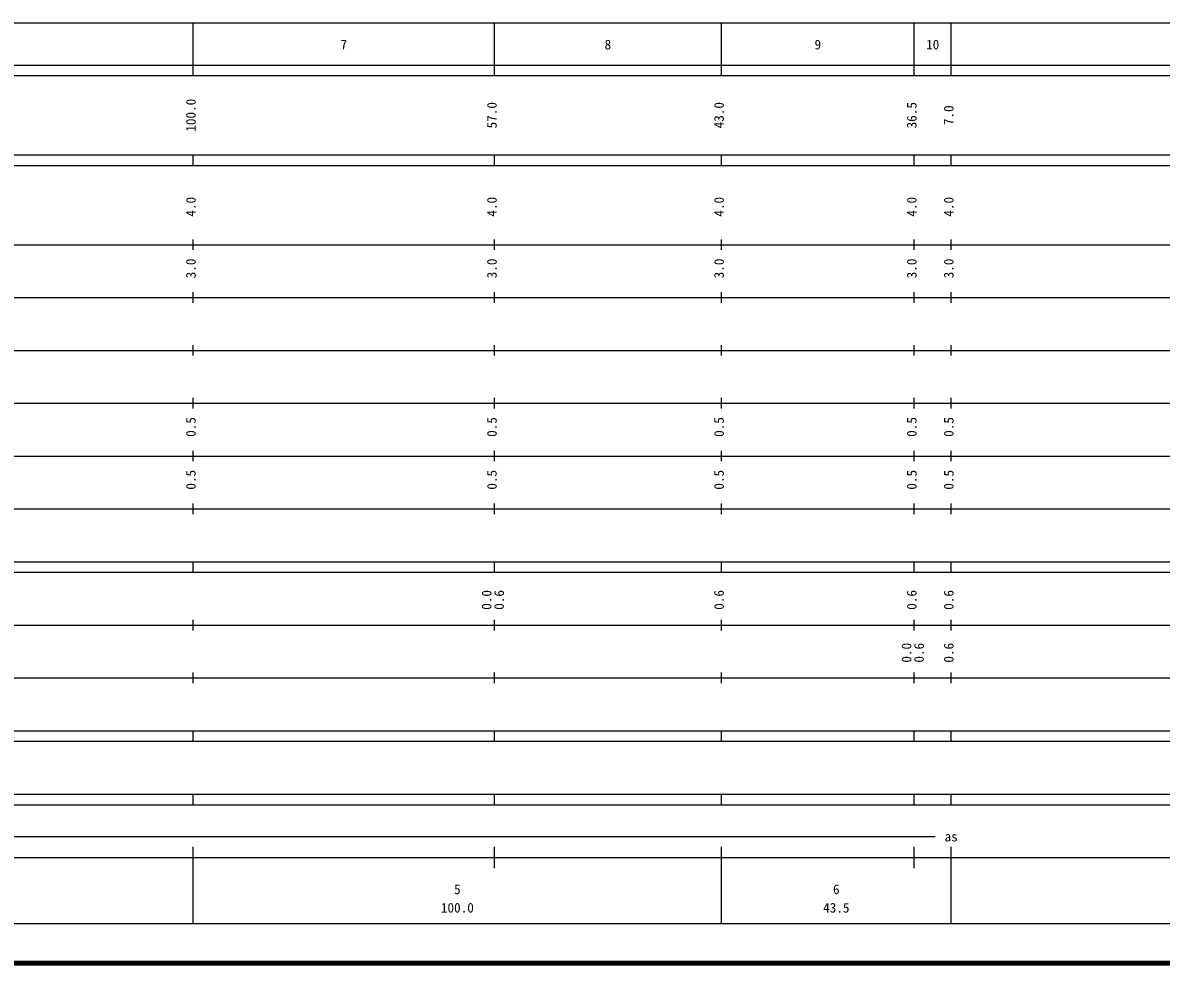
# Model space of a CAD drawing. Units: millimetres on the paper, enlarged 1000 times. Extents: x 40000 to 680000, y 20000 to 380000.
# Drawn here: x 235706 to 451277, y 20000 to 198000 of the extents above; entities that cross this region are included whole.
import ezdxf
from ezdxf.enums import TextEntityAlignment as Align

# ---------------------------------------------------------------- set-up
doc = ezdxf.new("R2010")
doc.units = ezdxf.units.MM
doc.header["$LTSCALE"] = 1000
doc.layers.add('M-TTL', color=2, linetype='Continuous', lineweight=140)
doc.layers.add('M-TTL-BAND', color=7, linetype='Continuous', lineweight=25)
doc.styles.add('ＭＳ ゴシック', font='')
doc.styles.get('ＭＳ ゴシック').set_extended_font_data('MS Gothic')

msp = doc.modelspace()

# ---------------------------------------------------------------- linework, layer by layer
at = {"layer": 'M-TTL'}
msp.add_line((40000, 20000), (680000, 20000), dxfattribs=at)
at = {"layer": 'M-TTL-BAND'}
for p, q in [((68000, 198000), (579000, 198000)), ((268000, 188000), (268000, 198000)), ((325000, 188000), (325000, 198000)), ((368000, 188000), (368000, 198000)), ((404500, 188000), (404500, 198000)), ((411500, 188000), (411500, 198000)), ((40000, 190000), (579000, 190000)), ((40000, 188000), (579000, 188000)), ((40000, 173000), (579000, 173000)), ((268000, 171000), (268000, 173000)), ((325000, 171000), (325000, 173000)), ((368000, 171000), (368000, 173000)), ((404500, 171000), (404500, 173000)), ((411500, 171000), (411500, 173000)), ((40000, 171000), (579000, 171000)), ((40000, 156000), (579000, 156000)), ((268000, 155000), (268000, 157000)), ((325000, 155000), (325000, 157000)), ((368000, 155000), (368000, 157000)), ((404500, 155000), (404500, 157000)), ((411500, 155000), (411500, 157000)), ((268000, 145000), (268000, 147000)), ((325000, 145000), (325000, 147000)), ((368000, 145000), (368000, 147000)), ((404500, 145000), (404500, 147000)), ((411500, 145000), (411500, 147000)), ((46000, 146000), (579000, 146000)), ((52000, 136000), (579000, 136000)), ((268000, 135000), (268000, 137000)), ((325000, 135000), (325000, 137000)), ((368000, 135000), (368000, 137000)), ((404500, 135000), (404500, 137000)), ((411500, 135000), (411500, 137000)), ((46000, 126000), (579000, 126000)), ((268000, 125000), (268000, 127000)), ((325000, 125000), (325000, 127000)), ((368000, 125000), (368000, 127000)), ((404500, 125000), (404500, 127000)), ((411500, 125000), (411500, 127000)), ((268000, 115000), (268000, 117000)), ((325000, 115000), (325000, 117000)), ((368000, 115000), (368000, 117000)), ((404500, 115000), (404500, 117000)), ((411500, 115000), (411500, 117000)), ((52000, 116000), (579000, 116000)), ((46000, 106000), (579000, 106000)), ((268000, 105000), (268000, 107000)), ((325000, 105000), (325000, 107000)), ((368000, 105000), (368000, 107000)), ((404500, 105000), (404500, 107000)), ((411500, 105000), (411500, 107000)), ((40000, 96000), (579000, 96000)), ((268000, 94000), (268000, 96000)), ((325000, 94000), (325000, 96000)), ((368000, 94000), (368000, 96000)), ((404500, 94000), (404500, 96000)), ((411500, 94000), (411500, 96000)), ((40000, 94000), (579000, 94000)), ((268000, 83000), (268000, 85000)), ((325000, 83000), (325000, 85000)), ((368000, 83000), (368000, 85000)), ((404500, 83000), (404500, 85000)), ((411500, 83000), (411500, 85000)), ((49000, 84000), (579000, 84000)), ((40000, 74000), (579000, 74000)), ((268000, 73000), (268000, 75000)), ((325000, 73000), (325000, 75000)), ((368000, 73000), (368000, 75000)), ((404500, 73000), (404500, 75000)), ((411500, 73000), (411500, 75000)), ((40000, 64000), (579000, 64000)), ((268000, 62000), (268000, 64000)), ((325000, 62000), (325000, 64000)), ((368000, 62000), (368000, 64000)), ((404500, 62000), (404500, 64000)), ((411500, 62000), (411500, 64000)), ((40000, 62000), (579000, 62000)), ((40000, 52000), (579000, 52000)), ((268000, 50000), (268000, 52000)), ((325000, 50000), (325000, 52000)), ((368000, 50000), (368000, 52000)), ((404500, 50000), (404500, 52000)), ((411500, 50000), (411500, 52000)), ((40000, 50000), (579000, 50000)), ((71000, 44000), (408500, 44000)), ((268000, 27500), (268000, 42000)), ((325000, 38000), (325000, 42000)), ((368000, 27500), (368000, 42000)), ((404500, 38000), (404500, 42000)), ((411500, 27500), (411500, 42000)), ((40000, 40000), (579000, 40000)), ((68000, 27500), (579000, 27500))]:
    msp.add_line(p, q, dxfattribs=at)

# ---------------------------------------------------------------- texts
at = {"layer": 'M-TTL-BAND', "style": 'ＭＳ ゴシック'}
for s, p in [('7', (296500, 192405)), ('8', (346500, 192405)), ('9', (386250, 192405)), ('10', (408000, 192405)), ('as', (411500, 42500)), ('5', (318000, 32523)), ('6', (389750, 32523)), ('100.0', (318000, 29033)), ('43.5', (389750, 29033))]:
    msp.add_text(s, height=1833, dxfattribs=at).set_placement(p, align=Align.BOTTOM_CENTER)
for s, p in [('100.0', (269000, 180500)), ('57.0', (326000, 180500)), ('43.0', (369000, 180500)), ('36.5', (405500, 180500)), ('7.0', (412500, 180500)), ('4.0', (269000, 163174)), ('4.0', (326000, 163174)), ('4.0', (369000, 163174)), ('4.0', (405500, 163174)), ('4.0', (412500, 163174)), ('3.0', (269000, 151500)), ('3.0', (326000, 151500)), ('3.0', (369000, 151500)), ('3.0', (405500, 151500)), ('3.0', (412500, 151500)), ('0.5', (269000, 121500)), ('0.5', (326000, 121500)), ('0.5', (369000, 121500)), ('0.5', (405500, 121500)), ('0.5', (412500, 121500)), ('0.5', (269000, 111500)), ('0.5', (326000, 111500)), ('0.5', (369000, 111500)), ('0.5', (405500, 111500)), ('0.5', (412500, 111500)), ('0.0', (325000, 88764)), ('0.6', (327370, 88764)), ('0.6', (369000, 88764)), ('0.6', (405500, 88764)), ('0.6', (412500, 88764)), ('0.0', (404500, 78764)), ('0.6', (406870, 78764)), ('0.6', (412500, 78764))]:
    msp.add_text(s, height=1833, rotation=90, dxfattribs=at).set_placement(p, align=Align.BOTTOM_CENTER)

doc.saveas('drawing.dxf')
